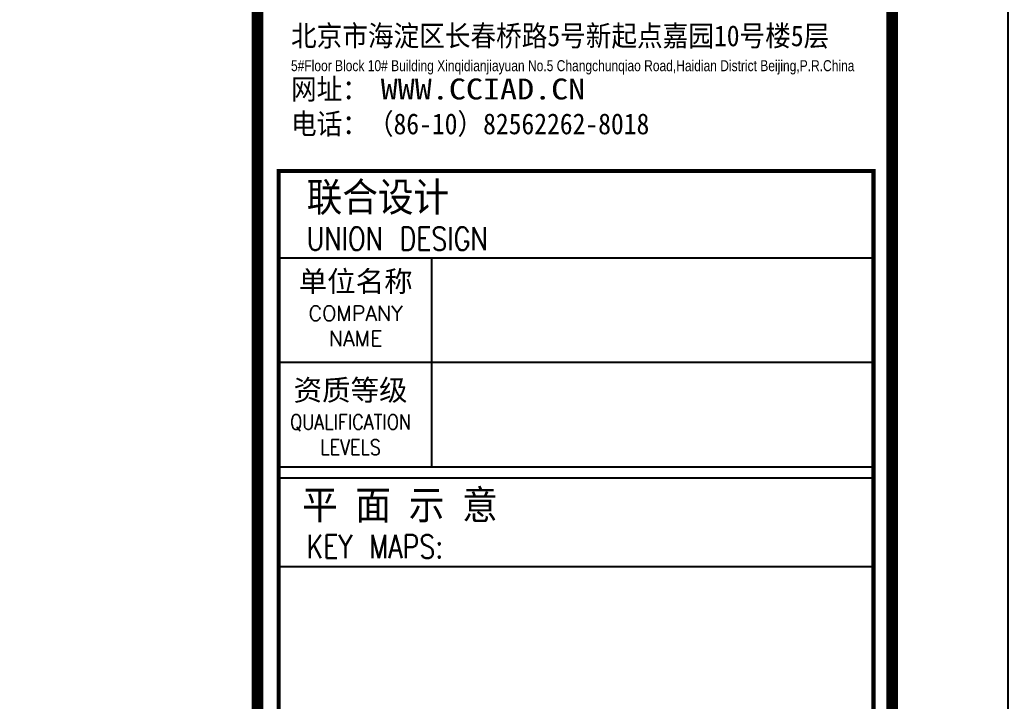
# Model space of a CAD drawing. Extents: x 815029915 to 815825525, y 579155098 to 579748855.
# Drawn here: x 815539258 to 815547777, y 579294299 to 579300170 of the extents above; entities that cross this region are included whole.
import ezdxf

# ---------------------------------------------------------------- set-up
doc = ezdxf.new("R2010")
doc.units = 0
doc.header["$LTSCALE"] = 100
doc.header["$MEASUREMENT"] = 0
doc.layers.add('TK', color=7, linetype='Continuous')
doc.layers.add('zm', color=1, linetype='Continuous')
doc.styles.add('CCIAD-图框(地址栏)', font='txt')
doc.styles.add('CCIAD-图框(标题项)', font='')
doc.styles.add('CCIAD-图框(版权说明)', font='txt.shx', dxfattribs={"width": 0.7, "bigfont": 'gbcbig.shx'})
doc.styles.add('基本字体', font='simplex.shx', dxfattribs={"height": 180, "bigfont": 'hztxt.shx'})
doc.styles.get('CCIAD-图框(标题项)').set_extended_font_data('SimHei')

# ---------------------------------------------------------------- blocks, each defined once
blk = doc.blocks.new('CCIAD-TK-A2-图签')
at = {"layer": 'TK'}
for p, q in [((582.387, 328.33), (531.117, 328.33)), ((544.292, 328.33), (544.292, 310.33)), ((582.387, 319.33), (531.117, 319.33)), ((582.387, 310.33), (531.117, 310.33))]:
    blk.add_line(p, q, dxfattribs=at)
at = {"layer": 'TK', "const_width": 1}
blk.add_lwpolyline([(529.286, 10.457), (529.286, 410)], dxfattribs=at)
at = {"layer": 'TK'}
for points in [[(529.286, 10.457), (584, 10.457), (584, 410)], [(531.117, 335.838), (582.387, 335.838)], [(531.117, 309.404), (582.387, 309.404)], [(531.117, 301.761), (582.387, 301.761)]]:
    blk.add_lwpolyline(points, dxfattribs=at)
at = {"layer": 'TK', "const_width": 0.347}
blk.add_lwpolyline([(531.117, 335.838), (582.387, 335.838), (582.387, 189.939), (531.117, 189.939)], close=True, dxfattribs=at)
at = {"layer": 'TK'}
for s, height, style, width, p in [('联合设计', 2.5, 'CCIAD-图框(标题项)', 0.9, (533.534, 332.346)), ('UNION DESIGN', 2, 'CCIAD-图框(版权说明)', 0.8, (533.534, 329.001)), ('平 面 示 意', 2.5, 'CCIAD-图框(标题项)', 0.9, (533.134, 305.826)), ('KEY MAPS:', 2, 'CCIAD-图框(版权说明)', 0.8, (533.52, 302.484))]:
    blk.add_text(s, height=height, dxfattribs=dict(at, style=style, width=width)).set_placement(p)
at = {"layer": 'TK', "lineweight": 20, "insert": (532.181, 348.384), "char_height": 1.8, "width": 174.99731, "attachment_point": 1, "style": 'CCIAD-图框(地址栏)'}
blk.add_mtext('{\\fSimHei|b0|i0|c134|p2;\\W0.9;北京市海淀区长春桥路5号新起点嘉园10号楼5层\\P\\fArial|b0|i0|c0|p34;\\H0.52778x;\\W0.78;5#Floor Block 10# Building Xinqidianjiayuan No.5 Changchunqiao Road,Haidian District Beijing,P.R.China\\H1.0526x;\\P\\fSimHei|b0|i0|c134|p2;\\H1.8x;\\W0.9;网址： \\W1.2;WWW.CCIAD.CN\\P\\W0.9;电话：（86-10）82562262-8018}', dxfattribs=at)
at = {"layer": 'TK', "char_height": 1.8, "width": 11.6, "attachment_point": 5, "style": '基本字体'}
for s, insert in [('{\\fSimHei|b0|i0|c134|p2;单位名称\\Fsimplex,hztxt|c134;\\H0.72222x;COMPANY NAME}', (537.758, 323.993)), ('{\\fSimHei|b0|i0|c134|p49;资质等级\\P\\Fsimplex,hztxt|c134;\\H0.7222x;\\W0.85;QUALIFICATION \\PLEVELS}', (537.317, 314.626))]:
    blk.add_mtext(s, dxfattribs=dict(at, insert=insert))
blk = doc.blocks.new('l')
at = {"layer": 'TK'}
blk.add_lwpolyline([(815463677.3, 579451444.5), (815463677.3, 579409444.5), (815547777.3, 579409444.5), (815547777.3, 579451444.5)], close=True, dxfattribs=at)

msp = doc.modelspace()

# ---------------------------------------------------------------- linework, layer by layer
at = {"layer": 'TK'}
msp.add_lwpolyline([(815463677.3, 579307283.6), (815463677.3, 579265283.6), (815547777.3, 579265283.6), (815547777.3, 579307283.6)], close=True, dxfattribs=at)
at = {"layer": 'TK', "const_width": 100}
msp.add_lwpolyline([(815466177.3, 579266329.2), (815466177.3, 579306283.6), (815546777.3, 579306283.6), (815546777.3, 579266329.2)], close=True, dxfattribs=at)

# ---------------------------------------------------------------- block references
at = {"layer": 'TK', "xscale": 100, "yscale": 100, "zscale": 100}
msp.add_blockref('CCIAD-TK-A2-图签', (815488377.3, 579265283.6), dxfattribs=at)
at = {"layer": 'zm', "color": 1}
msp.add_blockref('l', (0, -144160.9), dxfattribs=at)

doc.saveas('drawing.dxf')
